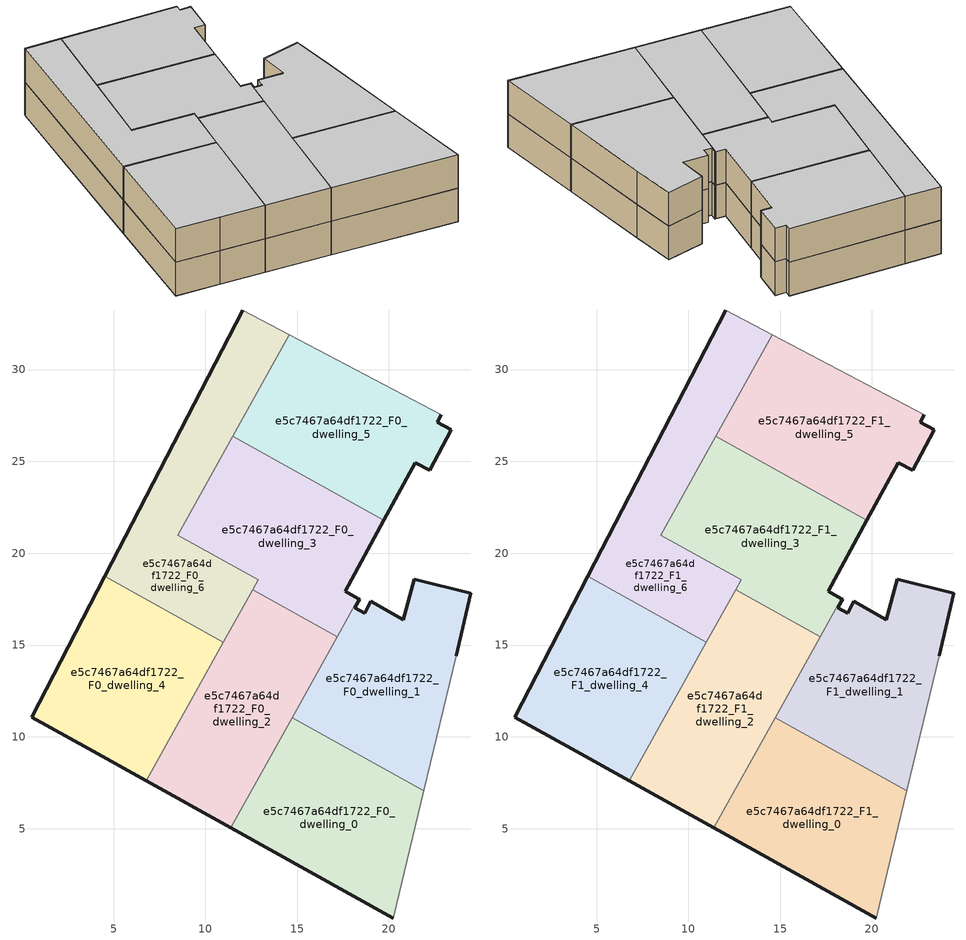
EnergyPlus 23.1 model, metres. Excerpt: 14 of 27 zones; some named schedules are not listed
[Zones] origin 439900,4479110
e5c7467a64df1722_F0_dwelling_0
 floor ground (EU_floor_Construction): 20.22,0.13 21.89,7.05 14.72,11.03 11.4,5.04 z0
 wall outside (EU_wall_Construction): 20.22,0.13 11.4,5.04 z0:3
 wall to e5c7467a64df1722_F0_dwelling_1 (EU_wall_Construction): 14.72,11.03 21.89,7.05 z0:3
 wall adiabatic (EU_wall_Construction): 21.89,7.05 20.22,0.13 z0:3
 wall to e5c7467a64df1722_F0_dwelling_2 (EU_wall_Construction): 11.4,5.04 14.72,11.03 z0:3
e5c7467a64df1722_F0_dwelling_1
 floor ground (EU_floor_Construction): 21.89,7.05 23.66,14.41 24.45,17.83 21.38,18.58 20.79,16.38 19.01,17.37 18.69,16.73 18.14,17.02 18.41,17.49 18.33,17.53 14.72,11.03 z0
 wall outside (EU_wall_Construction): 18.33,17.53 18.41,17.49 18.14,17.02 18.69,16.73 19.01,17.37 20.79,16.38 21.38,18.58 24.45,17.83 23.66,14.41 z0:3
 wall adiabatic (EU_wall_Construction): 23.66,14.41 21.89,7.05 z0:3
 wall to e5c7467a64df1722_F0_dwelling_3 (EU_wall_Construction): 17.18,15.45 18.33,17.53 z0:3
 wall to e5c7467a64df1722_F0_dwelling_2 (EU_wall_Construction): 14.72,11.03 17.18,15.45 z0:3
e5c7467a64df1722_F0_dwelling_2
 floor ground (EU_floor_Construction): 11.4,5.04 17.18,15.45 12.58,18.01 6.79,7.6 z0
 wall outside (EU_wall_Construction): 11.4,5.04 6.79,7.6 z0:3
 wall to e5c7467a64df1722_F0_dwelling_3 (EU_wall_Construction): 12.58,18.01 17.18,15.45 z0:3
 wall to e5c7467a64df1722_F0_dwelling_4 (EU_wall_Construction): 6.79,7.6 10.98,15.14 z0:3
 wall to e5c7467a64df1722_F0_dwelling_6 (EU_wall_Construction): 10.98,15.14 12.58,18.01 z0:3
e5c7467a64df1722_F0_dwelling_3
 floor ground (EU_floor_Construction): 18.33,17.53 17.63,17.91 19.73,21.78 11.49,26.36 8.51,20.99 12.88,18.56 12.58,18.01 17.18,15.45 z0
 wall outside (EU_wall_Construction): 19.73,21.78 17.63,17.91 18.33,17.53 z0:3
 wall to e5c7467a64df1722_F0_dwelling_6 (EU_wall_Construction): 12.58,18.01 12.88,18.56 8.51,20.99 11.49,26.36 z0:3
 wall to e5c7467a64df1722_F0_dwelling_5 (EU_wall_Construction): 11.49,26.36 19.73,21.78 z0:3
e5c7467a64df1722_F0_dwelling_4
 floor ground (EU_floor_Construction): 6.79,7.6 10.98,15.14 4.52,18.73 0.55,11.06 3.65,9.34 z0
 wall outside (EU_wall_Construction): 6.79,7.6 3.65,9.34 0.55,11.06 4.52,18.73 z0:3
 wall to e5c7467a64df1722_F0_dwelling_6 (EU_wall_Construction): 4.52,18.73 10.98,15.14 z0:3
e5c7467a64df1722_F0_dwelling_5
 floor ground (EU_floor_Construction): 22.21,24.5 22.22,24.52 23.4,26.71 22.62,27.12 22.85,27.54 14.58,31.9 11.49,26.36 19.73,21.78 21.43,24.93 z0
 wall outside (EU_wall_Construction): 22.85,27.54 22.62,27.12 23.4,26.71 22.22,24.52 22.21,24.5 21.43,24.93 19.73,21.78 z0:3
 wall adiabatic (EU_wall_Construction): 14.58,31.9 22.85,27.54 z0:3
 wall to e5c7467a64df1722_F0_dwelling_6 (EU_wall_Construction): 11.49,26.36 14.58,31.9 z0:3
e5c7467a64df1722_F0_dwelling_6
 floor ground (EU_floor_Construction): 10.98,15.14 12.88,18.56 8.51,20.99 14.58,31.9 12.03,33.25 4.52,18.73 z0
 wall outside (EU_wall_Construction): 4.52,18.73 12.03,33.25 z0:3
 wall adiabatic (EU_wall_Construction): 12.03,33.25 14.58,31.9 z0:3
e5c7467a64df1722_F1_dwelling_0
 floor to e5c7467a64df1722_F0_dwelling_0 (EU_floor_Construction): 20.22,0.13 21.89,7.05 14.72,11.03 11.4,5.04 z3
 wall outside (EU_wall_Construction): 20.22,0.13 11.4,5.04 z3:6
 wall to e5c7467a64df1722_F1_dwelling_1 (EU_wall_Construction): 14.72,11.03 21.89,7.05 z3:6
 wall adiabatic (EU_wall_Construction): 21.89,7.05 20.22,0.13 z3:6
 wall to e5c7467a64df1722_F1_dwelling_2 (EU_wall_Construction): 11.4,5.04 14.72,11.03 z3:6
 ceiling to e5c7467a64df1722_F2_dwelling_0 (EU_floor_Construction): 21.89,7.05 20.22,0.13 11.4,5.04 14.72,11.03 z6
e5c7467a64df1722_F1_dwelling_1
 floor to e5c7467a64df1722_F0_dwelling_1 (EU_floor_Construction): 21.89,7.05 23.66,14.41 24.45,17.83 21.38,18.58 20.79,16.38 19.01,17.37 18.69,16.73 18.14,17.02 18.41,17.49 18.33,17.53 14.72,11.03 z3
 wall outside (EU_wall_Construction): 18.33,17.53 18.41,17.49 18.14,17.02 18.69,16.73 19.01,17.37 20.79,16.38 21.38,18.58 24.45,17.83 23.66,14.41 z3:6
 wall adiabatic (EU_wall_Construction): 23.66,14.41 21.89,7.05 z3:6
 wall to e5c7467a64df1722_F1_dwelling_3 (EU_wall_Construction): 17.18,15.45 18.33,17.53 z3:6
 wall to e5c7467a64df1722_F1_dwelling_2 (EU_wall_Construction): 14.72,11.03 17.18,15.45 z3:6
 ceiling to e5c7467a64df1722_F2_dwelling_1 (EU_floor_Construction): 24.45,17.83 23.66,14.41 21.89,7.05 14.72,11.03 18.33,17.53 18.41,17.49 18.14,17.02 18.69,16.73 19.01,17.37 20.79,16.38 21.38,18.58 z6
e5c7467a64df1722_F1_dwelling_2
 floor to e5c7467a64df1722_F0_dwelling_2 (EU_floor_Construction): 11.4,5.04 17.18,15.45 12.58,18.01 6.79,7.6 z3
 wall outside (EU_wall_Construction): 11.4,5.04 6.79,7.6 z3:6
 wall to e5c7467a64df1722_F1_dwelling_3 (EU_wall_Construction): 12.58,18.01 17.18,15.45 z3:6
 wall to e5c7467a64df1722_F1_dwelling_4 (EU_wall_Construction): 6.79,7.6 10.98,15.14 z3:6
 wall to e5c7467a64df1722_F1_dwelling_6 (EU_wall_Construction): 10.98,15.14 12.58,18.01 z3:6
 ceiling to e5c7467a64df1722_F2_dwelling_2 (EU_floor_Construction): 17.18,15.45 11.4,5.04 6.79,7.6 12.58,18.01 z6
e5c7467a64df1722_F1_dwelling_3
 floor to e5c7467a64df1722_F0_dwelling_3 (EU_floor_Construction): 18.33,17.53 17.63,17.91 19.73,21.78 11.49,26.36 8.51,20.99 12.88,18.56 12.58,18.01 17.18,15.45 z3
 wall outside (EU_wall_Construction): 19.73,21.78 17.63,17.91 18.33,17.53 z3:6
 wall to e5c7467a64df1722_F1_dwelling_6 (EU_wall_Construction): 12.58,18.01 12.88,18.56 8.51,20.99 11.49,26.36 z3:6
 wall to e5c7467a64df1722_F1_dwelling_5 (EU_wall_Construction): 11.49,26.36 19.73,21.78 z3:6
 ceiling to e5c7467a64df1722_F2_dwelling_3 (EU_floor_Construction): 19.73,21.78 17.63,17.91 18.33,17.53 17.18,15.45 12.58,18.01 12.88,18.56 8.51,20.99 11.49,26.36 z6
e5c7467a64df1722_F1_dwelling_4
 floor to e5c7467a64df1722_F0_dwelling_4 (EU_floor_Construction): 6.79,7.6 10.98,15.14 4.52,18.73 0.55,11.06 3.65,9.34 z3
 wall outside (EU_wall_Construction): 6.79,7.6 3.65,9.34 0.55,11.06 4.52,18.73 z3:6
 wall to e5c7467a64df1722_F1_dwelling_6 (EU_wall_Construction): 4.52,18.73 10.98,15.14 z3:6
 ceiling to e5c7467a64df1722_F2_dwelling_4 (EU_floor_Construction): 10.98,15.14 6.79,7.6 3.65,9.34 0.55,11.06 4.52,18.73 z6
e5c7467a64df1722_F1_dwelling_5
 floor to e5c7467a64df1722_F0_dwelling_5 (EU_floor_Construction): 22.21,24.5 22.22,24.52 23.4,26.71 22.62,27.12 22.85,27.54 14.58,31.9 11.49,26.36 19.73,21.78 21.43,24.93 z3
 wall outside (EU_wall_Construction): 22.85,27.54 22.62,27.12 23.4,26.71 22.22,24.52 22.21,24.5 21.43,24.93 19.73,21.78 z3:6
 wall adiabatic (EU_wall_Construction): 14.58,31.9 22.85,27.54 z3:6
 wall to e5c7467a64df1722_F1_dwelling_6 (EU_wall_Construction): 11.49,26.36 14.58,31.9 z3:6
 ceiling to e5c7467a64df1722_F2_dwelling_5 (EU_floor_Construction): 22.85,27.54 22.62,27.12 23.4,26.71 22.22,24.52 22.21,24.5 21.43,24.93 19.73,21.78 11.49,26.36 14.58,31.9 z6
e5c7467a64df1722_F1_dwelling_6
 floor to e5c7467a64df1722_F0_dwelling_6 (EU_floor_Construction): 10.98,15.14 12.88,18.56 8.51,20.99 14.58,31.9 12.03,33.25 4.52,18.73 z3
 wall outside (EU_wall_Construction): 4.52,18.73 12.03,33.25 z3:6
 wall adiabatic (EU_wall_Construction): 12.03,33.25 14.58,31.9 z3:6
 ceiling to e5c7467a64df1722_F2_dwelling_6 (EU_floor_Construction): 14.58,31.9 8.51,20.99 12.88,18.56 10.98,15.14 4.52,18.73 12.03,33.25 z6
[Building]
EU S2 Campaign: North Axis=0; Terrain=City; Solar Distribution=FullExterior
[Site:Location]
Madrid: Latitude=40.5; Longitude=-3.5; Time Zone=1; Elevation=609
[SizingPeriod:WeatherFileDays]
AnnualSizingPeriod: Begin Month=1; Begin Day of Month=1; End Month=12; End Day of Month=31; Day of Week for Start Day=Monday; Use Weather File Daylight Saving Period=No; Use Weather File Rain and Snow Indicators=No
[MATERIAL]
EU_InternalMass_Material: Roughness=MediumRough; Thickness=0.1; Conductivity=1; Density=1800; Specific Heat=900; Thermal Absorptance=0.9; Solar Absorptance=0.7; Visible Absorptance=0.7
[MATERIAL:NOMASS] Roughness=MediumRough; Thermal Absorptance=0.9; Solar Absorptance=0.7; Visible Absorptance=0.7
Name | Thermal Resistance
EU_wall_NoMass | 2.16768
EU_floor_NoMass | 1.14339
[CONSTRUCTION]
EU_wall_Construction: EU_wall_NoMass
EU_floor_Construction: EU_floor_NoMass
EU_InternalMass_Construction: EU_InternalMass_Material
[ZONE] Type=1; Multiplier=1; Ceiling Height=autocalculate; Floor Area=autocalculate; Part of Total Floor Area=Yes
Name | Volume
e5c7467a64df1722_F0_dwelling_0; e5c7467a64df1722_F1_dwelling_0 | 188.179
e5c7467a64df1722_F0_dwelling_1; e5c7467a64df1722_F1_dwelling_1 | 188.151
e5c7467a64df1722_F0_dwelling_2; e5c7467a64df1722_F1_dwelling_2 | 188.16
e5c7467a64df1722_F0_dwelling_3; e5c7467a64df1722_F1_dwelling_3 | 188.157
e5c7467a64df1722_F0_dwelling_4; e5c7467a64df1722_F1_dwelling_4 | 188.149
e5c7467a64df1722_F0_dwelling_5; e5c7467a64df1722_F1_dwelling_5 | 188.172
e5c7467a64df1722_F0_dwelling_6; e5c7467a64df1722_F1_dwelling_6 | 188.14
[INTERNALMASS] Construction=EU_InternalMass_Construction
Name | Zone or ZoneList | Surface Area
e5c7467a64df1722_F0_dwelling_0_EU_InternalMass | e5c7467a64df1722_F0_dwelling_0 | 62.7239
e5c7467a64df1722_F0_dwelling_1_EU_InternalMass | e5c7467a64df1722_F0_dwelling_1 | 62.7174
e5c7467a64df1722_F0_dwelling_2_EU_InternalMass | e5c7467a64df1722_F0_dwelling_2 | 62.7195
e5c7467a64df1722_F0_dwelling_3_EU_InternalMass | e5c7467a64df1722_F0_dwelling_3 | 62.7189
e5c7467a64df1722_F0_dwelling_4_EU_InternalMass | e5c7467a64df1722_F0_dwelling_4 | 62.7161
e5c7467a64df1722_F0_dwelling_5_EU_InternalMass | e5c7467a64df1722_F0_dwelling_5 | 62.7214
e5c7467a64df1722_F0_dwelling_6_EU_InternalMass | e5c7467a64df1722_F0_dwelling_6 | 62.7132
e5c7467a64df1722_F1_dwelling_0_EU_InternalMass | e5c7467a64df1722_F1_dwelling_0 | 62.7239
e5c7467a64df1722_F1_dwelling_1_EU_InternalMass | e5c7467a64df1722_F1_dwelling_1 | 62.7174
e5c7467a64df1722_F1_dwelling_2_EU_InternalMass | e5c7467a64df1722_F1_dwelling_2 | 62.7195
e5c7467a64df1722_F1_dwelling_3_EU_InternalMass | e5c7467a64df1722_F1_dwelling_3 | 62.7189
e5c7467a64df1722_F1_dwelling_4_EU_InternalMass | e5c7467a64df1722_F1_dwelling_4 | 62.7161
e5c7467a64df1722_F1_dwelling_5_EU_InternalMass | e5c7467a64df1722_F1_dwelling_5 | 62.7214
e5c7467a64df1722_F1_dwelling_6_EU_InternalMass | e5c7467a64df1722_F1_dwelling_6 | 62.7132
[OTHEREQUIPMENT] Fuel Type=Electricity; Design Level Calculation Method=Watts/Area; Power per Zone Floor Area=1; Fraction Latent=0; Fraction Radiant=0; Fraction Lost=0; Carbon Dioxide Generation Rate=0; EndUse Subcategory=EU_Step8_InternalGains
Name | Zone or ZoneList or Space or SpaceList | Schedule
EU_Step8_InternalGain_e5c7467a64df1722_F0_dwelling_0_f000 | e5c7467a64df1722_F0_dwelling_0 | EU_Step8_GainSchedule_e5c7467a64df1722_F0_dwelling_0_f000
EU_Step8_InternalGain_e5c7467a64df1722_F0_dwelling_1_f000 | e5c7467a64df1722_F0_dwelling_1 | EU_Step8_GainSchedule_e5c7467a64df1722_F0_dwelling_1_f000
EU_Step8_InternalGain_e5c7467a64df1722_F0_dwelling_2_f000 | e5c7467a64df1722_F0_dwelling_2 | EU_Step8_GainSchedule_e5c7467a64df1722_F0_dwelling_2_f000
EU_Step8_InternalGain_e5c7467a64df1722_F0_dwelling_3_f000 | e5c7467a64df1722_F0_dwelling_3 | EU_Step8_GainSchedule_e5c7467a64df1722_F0_dwelling_3_f000
EU_Step8_InternalGain_e5c7467a64df1722_F0_dwelling_4_f000 | e5c7467a64df1722_F0_dwelling_4 | EU_Step8_GainSchedule_e5c7467a64df1722_F0_dwelling_4_f000
EU_Step8_InternalGain_e5c7467a64df1722_F0_dwelling_5_f000 | e5c7467a64df1722_F0_dwelling_5 | EU_Step8_GainSchedule_e5c7467a64df1722_F0_dwelling_5_f000
EU_Step8_InternalGain_e5c7467a64df1722_F0_dwelling_6_f000 | e5c7467a64df1722_F0_dwelling_6 | EU_Step8_GainSchedule_e5c7467a64df1722_F0_dwelling_6_f000
EU_Step8_InternalGain_e5c7467a64df1722_F1_dwelling_0_f000 | e5c7467a64df1722_F1_dwelling_0 | EU_Step8_GainSchedule_e5c7467a64df1722_F1_dwelling_0_f000
EU_Step8_InternalGain_e5c7467a64df1722_F1_dwelling_1_f000 | e5c7467a64df1722_F1_dwelling_1 | EU_Step8_GainSchedule_e5c7467a64df1722_F1_dwelling_1_f000
EU_Step8_InternalGain_e5c7467a64df1722_F1_dwelling_2_f000 | e5c7467a64df1722_F1_dwelling_2 | EU_Step8_GainSchedule_e5c7467a64df1722_F1_dwelling_2_f000
EU_Step8_InternalGain_e5c7467a64df1722_F1_dwelling_3_f000 | e5c7467a64df1722_F1_dwelling_3 | EU_Step8_GainSchedule_e5c7467a64df1722_F1_dwelling_3_f000
EU_Step8_InternalGain_e5c7467a64df1722_F1_dwelling_4_f000 | e5c7467a64df1722_F1_dwelling_4 | EU_Step8_GainSchedule_e5c7467a64df1722_F1_dwelling_4_f000
EU_Step8_InternalGain_e5c7467a64df1722_F1_dwelling_5_f000 | e5c7467a64df1722_F1_dwelling_5 | EU_Step8_GainSchedule_e5c7467a64df1722_F1_dwelling_5_f000
EU_Step8_InternalGain_e5c7467a64df1722_F1_dwelling_6_f000 | e5c7467a64df1722_F1_dwelling_6 | EU_Step8_GainSchedule_e5c7467a64df1722_F1_dwelling_6_f000
[ZONEVENTILATION:DESIGNFLOWRATE] Schedule=EU_AlwaysOn; Design Flow Rate Calculation Method=AirChanges/Hour; Air Changes per Hour=0.480546; Ventilation Type=Natural; Fan Pressure Rise=0; Fan Total Efficiency=1; Constant Term Coefficient=1; Temperature Term Coefficient=0; Velocity Term Coefficient=0; Velocity Squared Term Coefficient=0; Minimum Indoor Temperature=-100; Maximum Indoor Temperature=100; Delta Temperature=-100; Minimum Outdoor Temperature=-100; Maximum Outdoor Temperature=100; Maximum Wind Speed=40
Name | Zone or ZoneList or Space or SpaceList
EU_ConstantAir_e5c7467a64df1722_F0_dwelling_0 | e5c7467a64df1722_F0_dwelling_0
EU_ConstantAir_e5c7467a64df1722_F0_dwelling_1 | e5c7467a64df1722_F0_dwelling_1
EU_ConstantAir_e5c7467a64df1722_F0_dwelling_2 | e5c7467a64df1722_F0_dwelling_2
EU_ConstantAir_e5c7467a64df1722_F0_dwelling_3 | e5c7467a64df1722_F0_dwelling_3
EU_ConstantAir_e5c7467a64df1722_F0_dwelling_4 | e5c7467a64df1722_F0_dwelling_4
EU_ConstantAir_e5c7467a64df1722_F0_dwelling_5 | e5c7467a64df1722_F0_dwelling_5
EU_ConstantAir_e5c7467a64df1722_F0_dwelling_6 | e5c7467a64df1722_F0_dwelling_6
EU_ConstantAir_e5c7467a64df1722_F1_dwelling_0 | e5c7467a64df1722_F1_dwelling_0
EU_ConstantAir_e5c7467a64df1722_F1_dwelling_1 | e5c7467a64df1722_F1_dwelling_1
EU_ConstantAir_e5c7467a64df1722_F1_dwelling_2 | e5c7467a64df1722_F1_dwelling_2
EU_ConstantAir_e5c7467a64df1722_F1_dwelling_3 | e5c7467a64df1722_F1_dwelling_3
EU_ConstantAir_e5c7467a64df1722_F1_dwelling_4 | e5c7467a64df1722_F1_dwelling_4
EU_ConstantAir_e5c7467a64df1722_F1_dwelling_5 | e5c7467a64df1722_F1_dwelling_5
EU_ConstantAir_e5c7467a64df1722_F1_dwelling_6 | e5c7467a64df1722_F1_dwelling_6
[HVACTEMPLATE:THERMOSTAT] Constant Heating Setpoint=20; Constant Cooling Setpoint=50
EU_HeatOnly_e5c7467a64df1722_F0_dwelling_0; EU_HeatOnly_e5c7467a64df1722_F0_dwelling_1; EU_HeatOnly_e5c7467a64df1722_F0_dwelling_2; EU_HeatOnly_e5c7467a64df1722_F0_dwelling_3; EU_HeatOnly_e5c7467a64df1722_F0_dwelling_4; EU_HeatOnly_e5c7467a64df1722_F0_dwelling_5; EU_HeatOnly_e5c7467a64df1722_F0_dwelling_6; EU_HeatOnly_e5c7467a64df1722_F1_dwelling_0; EU_HeatOnly_e5c7467a64df1722_F1_dwelling_1; EU_HeatOnly_e5c7467a64df1722_F1_dwelling_2; EU_HeatOnly_e5c7467a64df1722_F1_dwelling_3; EU_HeatOnly_e5c7467a64df1722_F1_dwelling_4; EU_HeatOnly_e5c7467a64df1722_F1_dwelling_5; EU_HeatOnly_e5c7467a64df1722_F1_dwelling_6; EU_HeatOnly_e5c7467a64df1722_F2_dwelling_0; EU_HeatOnly_e5c7467a64df1722_F2_dwelling_1; EU_HeatOnly_e5c7467a64df1722_F2_dwelling_2; EU_HeatOnly_e5c7467a64df1722_F2_dwelling_3; EU_HeatOnly_e5c7467a64df1722_F2_dwelling_4; EU_HeatOnly_e5c7467a64df1722_F2_dwelling_5; EU_HeatOnly_e5c7467a64df1722_F2_dwelling_6; EU_HeatOnly_e5c7467a64df1722_F3_dwelling_0; EU_HeatOnly_e5c7467a64df1722_F3_dwelling_1; EU_HeatOnly_e5c7467a64df1722_F3_dwelling_2; EU_HeatOnly_e5c7467a64df1722_F3_dwelling_3; EU_HeatOnly_e5c7467a64df1722_F3_dwelling_4; EU_HeatOnly_e5c7467a64df1722_F3_dwelling_5
[HVACTEMPLATE:ZONE:IDEALLOADSAIRSYSTEM] System Availability Schedule=EU_AlwaysOn; Maximum Heating Supply Air Temperature=50; Minimum Cooling Supply Air Temperature=13; Maximum Heating Supply Air Humidity Ratio=0.0156; Minimum Cooling Supply Air Humidity Ratio=0.0077; Heating Limit=NoLimit; Cooling Limit=NoLimit; Heating Availability Schedule=EU_AlwaysOn; Cooling Availability Schedule=EU_CoolingOff; Dehumidification Control Type=ConstantSensibleHeatRatio; Cooling Sensible Heat Ratio=0.7; Dehumidification Setpoint=60; Humidification Control Type=None; Humidification Setpoint=30; Outdoor Air Method=None; Outdoor Air Flow Rate per Person=0.00944; Outdoor Air Flow Rate per Zone Floor Area=0; Outdoor Air Flow Rate per Zone=0; Demand Controlled Ventilation Type=None; Outdoor Air Economizer Type=NoEconomizer; Heat Recovery Type=None; Sensible Heat Recovery Effectiveness=0.7; Latent Heat Recovery Effectiveness=0.65
Name | Template Thermostat
e5c7467a64df1722_F0_dwelling_0 | EU_HeatOnly_e5c7467a64df1722_F0_dwelling_0
e5c7467a64df1722_F0_dwelling_1 | EU_HeatOnly_e5c7467a64df1722_F0_dwelling_1
e5c7467a64df1722_F0_dwelling_2 | EU_HeatOnly_e5c7467a64df1722_F0_dwelling_2
e5c7467a64df1722_F0_dwelling_3 | EU_HeatOnly_e5c7467a64df1722_F0_dwelling_3
e5c7467a64df1722_F0_dwelling_4 | EU_HeatOnly_e5c7467a64df1722_F0_dwelling_4
e5c7467a64df1722_F0_dwelling_5 | EU_HeatOnly_e5c7467a64df1722_F0_dwelling_5
e5c7467a64df1722_F0_dwelling_6 | EU_HeatOnly_e5c7467a64df1722_F0_dwelling_6
e5c7467a64df1722_F1_dwelling_0 | EU_HeatOnly_e5c7467a64df1722_F1_dwelling_0
e5c7467a64df1722_F1_dwelling_1 | EU_HeatOnly_e5c7467a64df1722_F1_dwelling_1
e5c7467a64df1722_F1_dwelling_2 | EU_HeatOnly_e5c7467a64df1722_F1_dwelling_2
e5c7467a64df1722_F1_dwelling_3 | EU_HeatOnly_e5c7467a64df1722_F1_dwelling_3
e5c7467a64df1722_F1_dwelling_4 | EU_HeatOnly_e5c7467a64df1722_F1_dwelling_4
e5c7467a64df1722_F1_dwelling_5 | EU_HeatOnly_e5c7467a64df1722_F1_dwelling_5
e5c7467a64df1722_F1_dwelling_6 | EU_HeatOnly_e5c7467a64df1722_F1_dwelling_6
[SIZING:ZONE] Zone Cooling Design Supply Air Temperature Input Method=SupplyAirTemperature; Zone Cooling Design Supply Air Temperature=13; Zone Heating Design Supply Air Temperature Input Method=SupplyAirTemperature; Zone Heating Design Supply Air Temperature=50; Zone Cooling Design Supply Air Humidity Ratio=0.008; Zone Heating Design Supply Air Humidity Ratio=0.008; Cooling Design Air Flow Method=DesignDay; Cooling Design Air Flow Rate=0; Cooling Minimum Air Flow per Zone Floor Area=0.000762; Cooling Minimum Air Flow=0; Cooling Minimum Air Flow Fraction=0.2; Heating Design Air Flow Method=DesignDay; Heating Design Air Flow Rate=0; Heating Maximum Air Flow per Zone Floor Area=0.002032; Heating Maximum Air Flow=0.141576; Heating Maximum Air Flow Fraction=0.3; Account for Dedicated Outdoor Air System=No; Dedicated Outdoor Air System Control Strategy=NeutralSupplyAir; Dedicated Outdoor Air Low Setpoint Temperature for Design=autosize; Dedicated Outdoor Air High Setpoint Temperature for Design=autosize; Zone Load Sizing Method=Sensible Load Only No Latent Load; Zone Latent Cooling Design Supply Air Humidity Ratio Input Method=HumidityRatioDifference; Zone Cooling Design Supply Air Humidity Ratio Difference=0.005; Zone Latent Heating Design Supply Air Humidity Ratio Input Method=HumidityRatioDifference; Zone Humidification Design Supply Air Humidity Ratio Difference=0.005
e5c7467a64df1722_F0_dwelling_0; e5c7467a64df1722_F0_dwelling_1; e5c7467a64df1722_F0_dwelling_2; e5c7467a64df1722_F0_dwelling_3; e5c7467a64df1722_F0_dwelling_4
